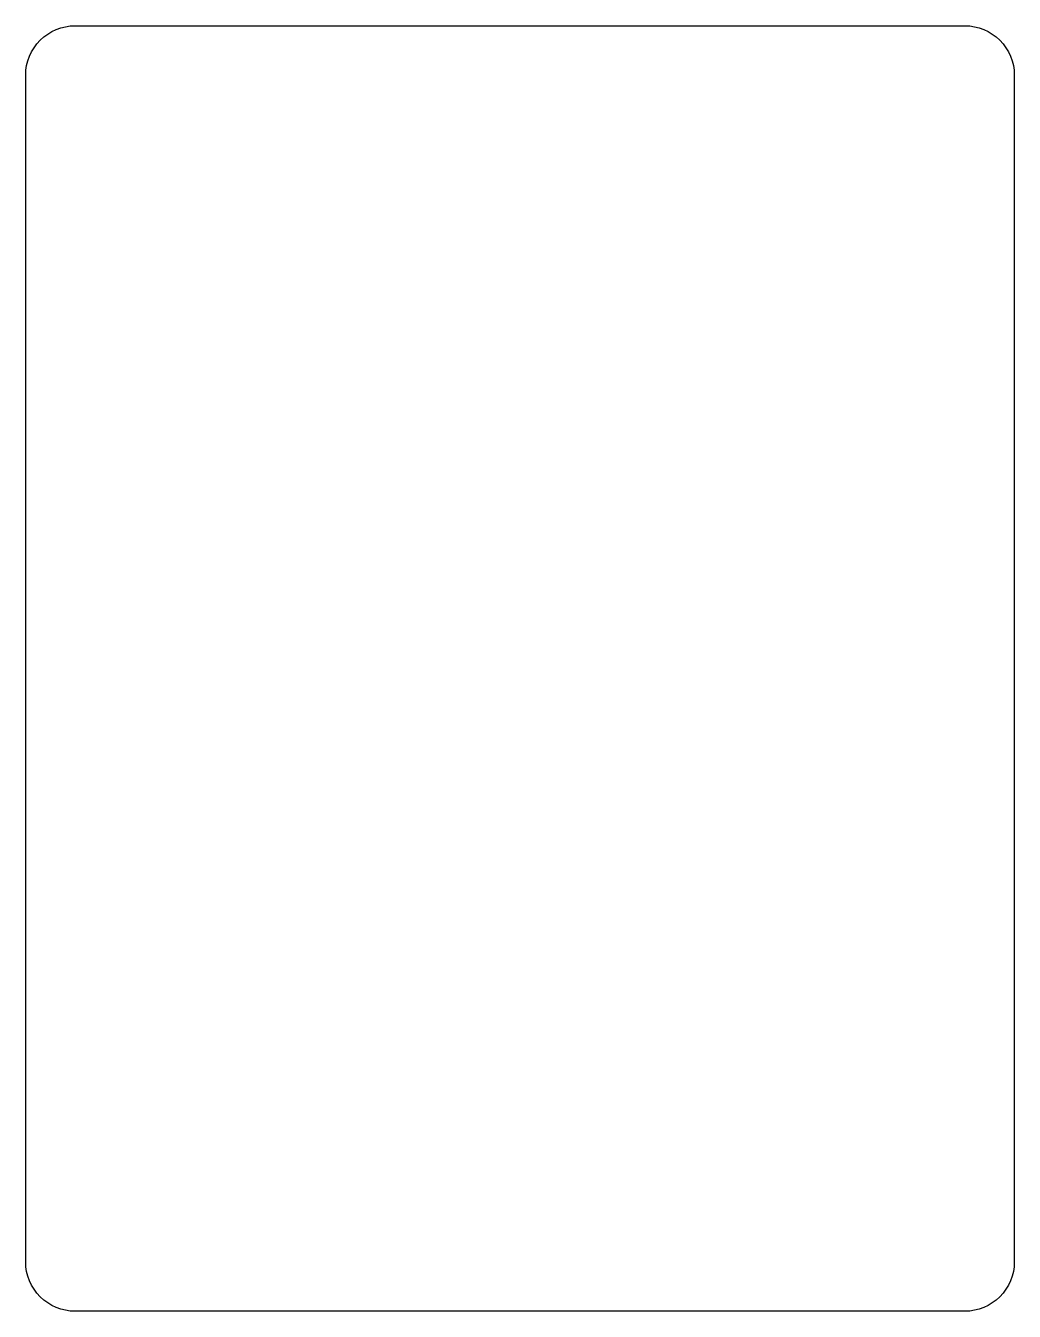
# Model space of a CAD drawing. Header units: inches. Extents: x -54 to -44, y -8 to 5.
import ezdxf

# ---------------------------------------------------------------- set-up
doc = ezdxf.new("R2010")
doc.units = ezdxf.units.IN
doc.layers.get('0').update_dxf_attribs({"linetype": 'CONTINUOUS'})

msp = doc.modelspace()

# ---------------------------------------------------------------- linework, layer by layer
msp.add_lwpolyline([(-53.5, 5), (-44.5, 5, -0.414214), (-44, 4.5), (-44, -7.5, -0.414214), (-44.5, -8), (-53.5, -8, -0.414214), (-54, -7.5), (-54, 4.5, -0.414214)], format="xyb", close=True)

doc.saveas('drawing.dxf')
